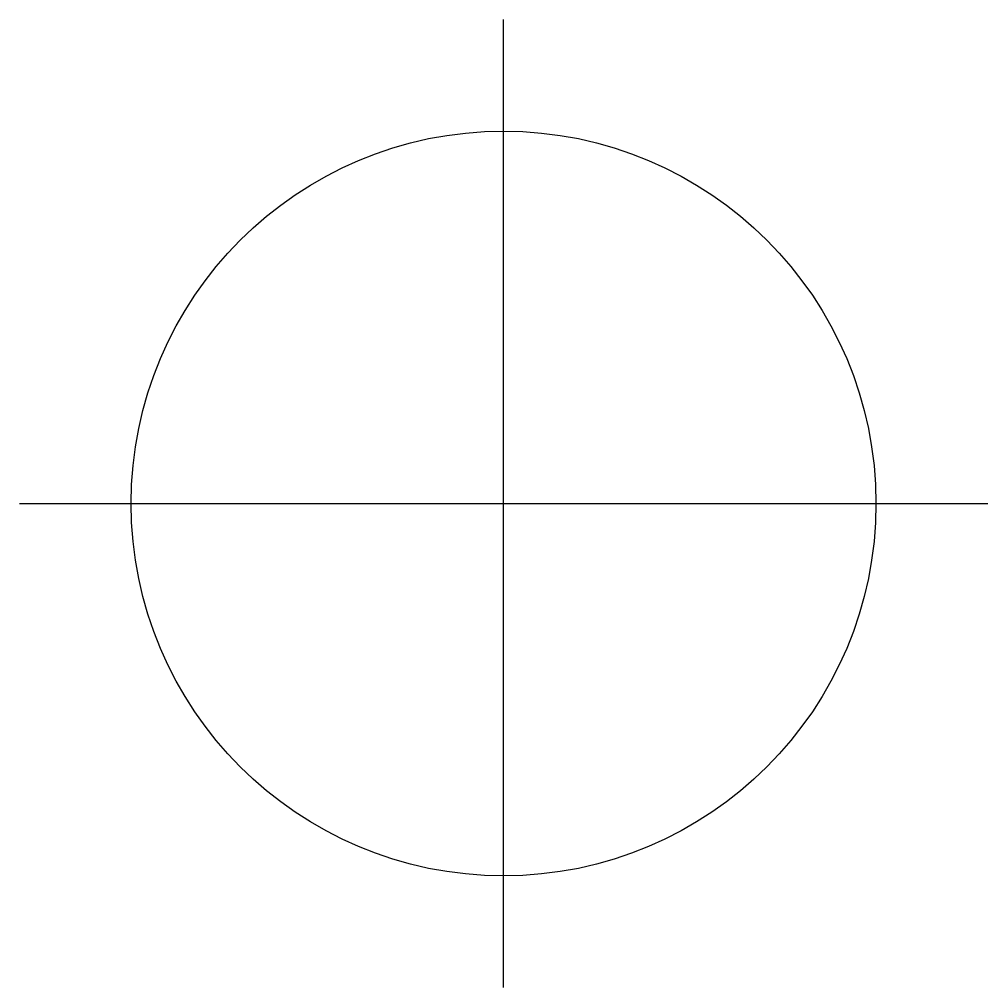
# Model space of a CAD drawing. Header units: inches. Extents: x -0.7 to 27.8, y -27.8 to 0.7.
# Drawn here: x 26.547 to 27.847, y -0.65 to 0.65 of the extents above.
import ezdxf

# ---------------------------------------------------------------- set-up
doc = ezdxf.new("R2010")
doc.units = ezdxf.units.IN
doc.header["$MEASUREMENT"] = 0
doc.layers.add('Position Node', color=1, linetype='Continuous')

msp = doc.modelspace()

# ---------------------------------------------------------------- linework, layer by layer
at = {"layer": 'Position Node'}
for p, q in [((27.1969, -0.65, 0.0008), (27.1969, 0.65, 0.0008)), ((27.1969, -0.65, -22.6772), (27.1969, 0.65, -22.6772)), ((26.5469, 0, -22.6772), (27.8469, 0, -22.6772)), ((26.5469, 0, 0.0008), (27.8469, 0, 0.0008))]:
    msp.add_line(p, q, dxfattribs=at)
for centre in [(27.1969, 0, 0.0008), (27.1969, 0, -22.6772)]:
    msp.add_circle(centre, 0.5, dxfattribs=at)

doc.saveas('drawing.dxf')
